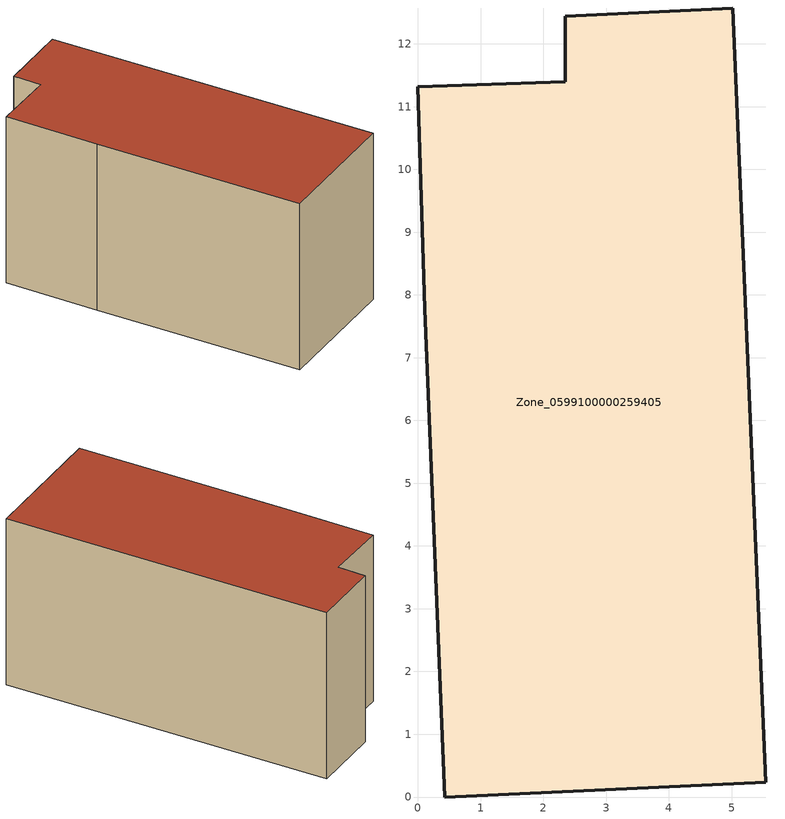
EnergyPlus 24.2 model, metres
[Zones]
Zone_0599100000259405
 floor ground (C_G): 2.35,11.39 2.35,12.44 5.02,12.57 5.54,0.24 0.43,0 0.11,7.78 0,11.32 z0
 wall outside (C_F): 2.35,12.44 2.35,11.39 0,11.32 0.11,7.78 0.43,0 5.54,0.24 5.02,12.57 2.35,12.44 z0:6.57
 roof outside (C_R): 0.11,7.78 0.43,0 5.54,0.24 5.02,12.57 2.35,12.44 2.35,11.39 0,11.32 z6.57
[BUILDING]
Pand.0599100000259405: North Axis=0; Terrain=City; Loads Convergence Tolerance Value=0.04; Temperature Convergence Tolerance Value=0.4; Solar Distribution=FullExterior; Maximum Number of Warmup Days=25; Minimum Number of Warmup Days=1
[Site:Location]
Rotterdam.The.Hague.AP_ZH_NLD Design_Conditions: Latitude=51.96; Longitude=4.45; Time Zone=1; Elevation=-4.5
[SITE:GROUNDTEMPERATURE:BUILDINGSURFACE]
18, 18, 18, 18, 18, 18, 18, 18, 18, 18, 18, 18
[MATERIAL] Thermal Absorptance=0.9; Solar Absorptance=0.7; Visible Absorptance=0.7
Name | Roughness | Thickness | Conductivity | Density | Specific Heat
G.TI.1946 | MediumSmooth | 0.15 | 1 | 540 | 1210
F.TI.1946 | Rough | 0.3 | 0.857143 | 1920 | 840
R.TI.1946 | MediumRough | 0.2 | 0.1 | 1500 | 1000
[CONSTRUCTION]
C_G: G.TI.1946
C_F: F.TI.1946
C_R: R.TI.1946
[ZONE]
Zone_0599100000259405: Type=1; Multiplier=1; Ceiling Height=Autocalculate; Volume=Autocalculate; Floor Area=autocalculate; Part of Total Floor Area=Yes
[ZONEINFILTRATION:DESIGNFLOWRATE]
Infil_Zone_0599100000259405: Zone or ZoneList or Space or SpaceList=Zone_0599100000259405; Schedule=AlwaysOn; Design Flow Rate Calculation Method=Flow/Area; Flow Rate per Floor Area=0.003; Constant Term Coefficient=1; Temperature Term Coefficient=0; Velocity Term Coefficient=0; Velocity Squared Term Coefficient=0
[HVACTEMPLATE:ZONE:IDEALLOADSAIRSYSTEM]
Zone_0599100000259405: Maximum Heating Supply Air Temperature=50; Minimum Cooling Supply Air Temperature=13; Maximum Heating Supply Air Humidity Ratio=0.0156; Minimum Cooling Supply Air Humidity Ratio=0.0077; Heating Limit=NoLimit; Cooling Limit=NoLimit; Dehumidification Control Type=ConstantSensibleHeatRatio; Cooling Sensible Heat Ratio=0.7; Dehumidification Setpoint=60; Humidification Control Type=None; Humidification Setpoint=30; Outdoor Air Method=None; Outdoor Air Flow Rate per Person=0.00944; Outdoor Air Flow Rate per Zone Floor Area=0; Outdoor Air Flow Rate per Zone=0; Demand Controlled Ventilation Type=None; Outdoor Air Economizer Type=NoEconomizer; Heat Recovery Type=None; Sensible Heat Recovery Effectiveness=0.7; Latent Heat Recovery Effectiveness=0.65
[ZONECONTROL:THERMOSTAT]
ThermostatControl_Zone_0599100000259405: Zone or ZoneList=Zone_0599100000259405; Control Type Schedule=DualSetpointControlType; Control 1=Thermostat_Zone_0599100000259405; Temperature Difference Between Cutout And Setpoint=0
[THERMOSTATSETPOINT:DUALSETPOINT]
Thermostat_Zone_0599100000259405: Heating Setpoint Temperature Schedule=HeatingSetpoint_Zone_0599100000259405; Cooling Setpoint Temperature Schedule=CoolingSetpoint_Zone_0599100000259405
[SCHEDULE:COMPACT]
HeatingSetpoint_Zone_0599100000259405: Through: 12/31, For: AllDays, Until: 24:00, 21
CoolingSetpoint_Zone_0599100000259405: Through: 12/31, For: AllDays, Until: 24:00, 24
DualSetpointControlType: Through: 12/31, For: AllDays, Until: 24:00, 4
AlwaysOn: Through: 12/31, For: AllDays, Until: 24:00, 1
